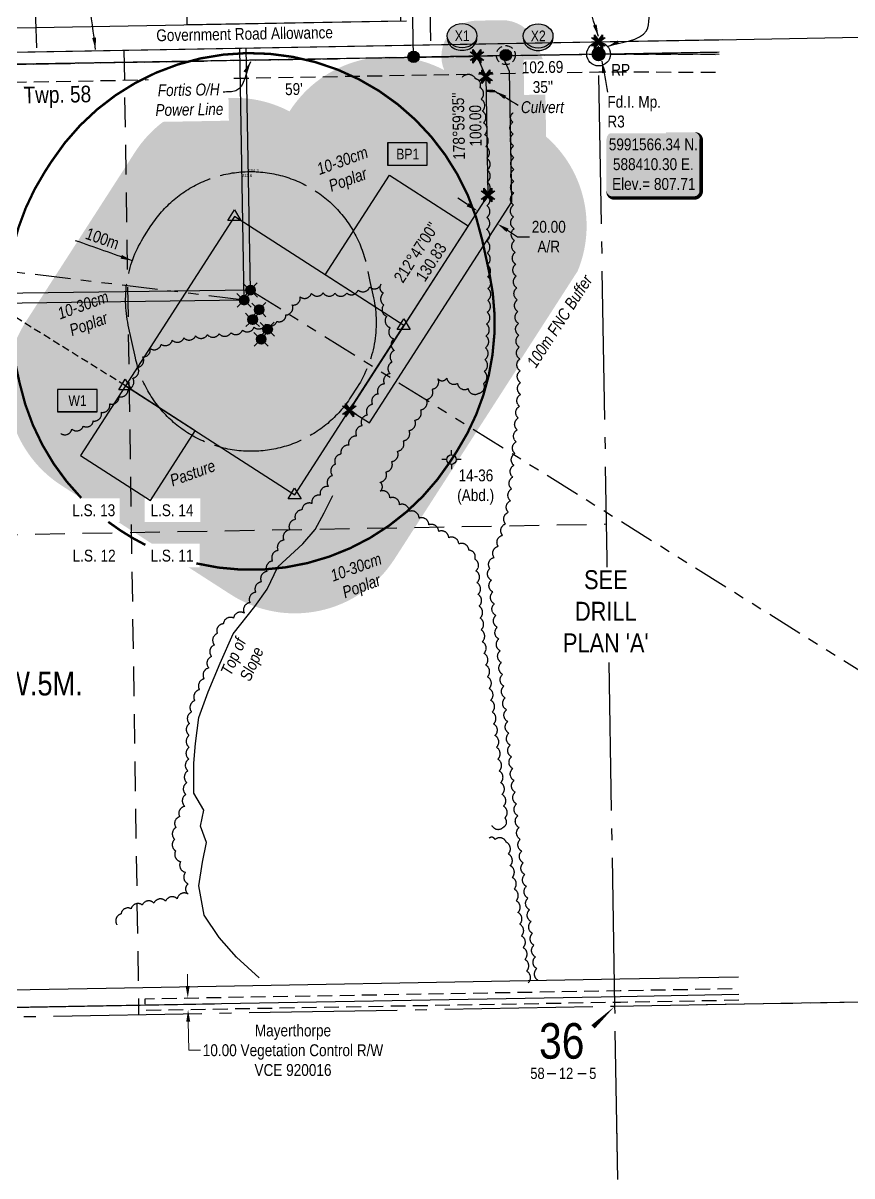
# Model space of a CAD drawing. Extents: x 583318 to 591532, y 5989316 to 5996345.
# Drawn here: x 587925 to 588624, y 5990620 to 5991592 of the extents above; entities that cross this region are included whole.
import ezdxf
from ezdxf.enums import TextEntityAlignment as Align

# ---------------------------------------------------------------- set-up
doc = ezdxf.new("R2010")
doc.units = 0
doc.header["$LTSCALE"] = 5
doc.header["$PDSIZE"] = 0.5
for name, pattern in [('0', [1, 1, 0]), ('DASHED4', [1.875, 1.25, -0.625]), ('foc-BUFFER', [16.75, 15, -1.75]), ('foc-DRILLPATH', [14.75, 6, -1.75, 1.75, -1.75, 1.75, -1.75]), ('foc-FLOWLINE', [3.75, 2.5, -1.25]), ('foc-LSD', [8, 5, -3]), ('foc-QUARTERLINE', [33, 25, -3, 2, -3]), ('foc-TIELINE', [1.875, 1.25, -0.625]), ('POWERLINE5', [7.8, 2.4, -0.6, 0.6, -0.6, 0.6, -0.6, 2.4])]:
    doc.linetypes.add(name, pattern=pattern)
doc.layers.get('Defpoints').update_dxf_attribs({"color": 9})
for name, color, linetype in [('10', 1, 'Continuous'), ('35', 37, 'Continuous'), ('9', 3, 'Continuous'), ('AS-DRILL-T', 8, 'Continuous'), ('AS-POWER', 104, 'foc-POWER'), ('AS-POWER-EXISTING', 72, 'POWERLINE5'), ('AS-TELUS', 224, 'foc-TEL'), ('AUX-BUFFER', 7, 'foc-BUFFER'), ('C-RW', 13, 'Continuous'), ('C-SYMBOL', 7, 'Continuous'), ('CG-NOTES', 7, 'Continuous'), ('D-TXT', 6, 'Continuous'), ('DETAIL-T', 7, 'Continuous'), ('F-EZE', 190, 'foc-FLOWLINE'), ('F-VCE', 190, 'foc-FLOWLINE'), ('F-WS-S', 8, 'Continuous'), ('L-BD', 7, 'Continuous'), ('L-DETAIL-T', 3, 'Continuous'), ('L-MON', 1, 'Continuous'), ('L-ROAD-T', 7, 'Continuous'), ('L-SEC', 7, 'Continuous'), ('L-SECLBL', 7, 'Continuous'), ('L-SECQ', 8, 'foc-QUARTERLINE'), ('L-SECTION-LSD', 7, 'foc-LSD'), ('L-TIE', 7, 'foc-TIELINE'), ('L-TITLEDB', 4, 'Continuous'), ('L-TITLEDB-T', 4, 'Continuous'), ('P-BUFFER-H 30m', 51, 'Continuous'), ('P-BUFFER-T', 40, 'Continuous'), ('P-CROSSINGS', 250, 'Continuous'), ('P-PDRILLPATH', 12, 'foc-DRILLPATH'), ('P-PROPOSED', 10, 'Continuous'), ('P-PROPOSED-H', 21, 'Continuous'), ('P-TEMP-BLOCKS', 250, 'Continuous'), ('P-TEMP-H', 41, 'Continuous'), ('P-TEMP_BORROW PIT', 46, 'Continuous'), ('P-TEMP_WORKSPACE', 46, 'Continuous'), ('P-TXT', 4, 'Continuous'), ('T-BUSH', 110, '0'), ('T-BUSH-T', 110, 'Continuous'), ('T-SLOPE', 48, 'Continuous')]:
    doc.layers.add(name, color=color, linetype=linetype)
for name, color, linetype, lineweight in [('AS-GENERAL', 48, 'Continuous', 18), ('F-RW-T', 190, 'Continuous', 9), ('F-VCE-T', 190, 'Continuous', 9), ('T-TEXT', 48, 'Continuous', 18)]:
    doc.layers.add(name, color=color, linetype=linetype, lineweight=lineweight)
doc.layers.add('P-DRILL-OFFSET', color=7, linetype='Continuous', true_color=0xcccccc, plot=False)
doc.layers.add('P-POWER BUFFER', color=7, linetype='DASHED4', true_color=0x007000)
doc.layers.add('P-POWER BUFFER-H', color=7, linetype='0', true_color=0x8aff8a, transparency=0.7)
doc.styles.add('100L', font='ARIALN.TTF', dxfattribs={"height": 11})
doc.styles.add('175L', font='ARIALN.TTF', dxfattribs={"height": 20})
doc.styles.add('80', font='ARIALN.TTF', dxfattribs={"height": 10})
doc.styles.add('80CG', font='ARIALN.TTF', dxfattribs={"height": 10})
doc.styles.add('80L', font='ARIALN.TTF', dxfattribs={"height": 10})
doc.styles.add('80LS', font='ARIALNI.TTF', dxfattribs={"height": 10})
doc.styles.add('Crossing', font='ARIALN.TTF', dxfattribs={"height": 10})
doc.styles.add('foc-LtypeFont', font='ARIALN.TTF', dxfattribs={"height": 7.35})
doc.styles.add('SIMPLEX', font='ARIALN.TTF')
doc.linetypes.add('foc-POWER', pattern='A,6,-1,["P",foc-LtypeFont,S=0.2,R=0,X=-0.625,Y=-0.75],-1.24,4', length=12.24)
doc.linetypes.add('foc-POWER-NOLINE', pattern='A,0,-4,["P",foc-LtypeFont,S=0.2,R=0,X=-0.625,Y=-0.75],-8.24', length=12.24)
doc.linetypes.add('foc-TEL', pattern='A,2,-1,["T",foc-LtypeFont,S=0.2,R=0,X=-0.425,Y=-0.75],-1.24,8', length=12.24)
doc.linetypes.add('foc-TEL-NOLINE', pattern='A,0,-2,["T",foc-LtypeFont,S=0.2,R=0,X=-0.425,Y=-0.75],-10.24', length=12.24)
doc.dimstyles.new('Compass 5 000', dxfattribs={"dimscale": 5, "dimtxt": 9, "dimasz": 2, "dimexe": 0.2, "dimexo": 0.0625, "dimgap": 0.5, "dimtad": 0, "dimtih": 1, "dimtoh": 1, "dimzin": 0, "dimdsep": 46, "dimtxsty": '80CG', "dimcen": 0.1, "dimse1": 1, "dimse2": 1, "dimclrd": 256, "dimclrt": 256, "dimaunit": 1, "dimadec": 4, "dimazin": 0, "dimtfac": 0.06, "dimtofl": 0, "dimtmove": 0, "dimatfit": 1, "dimfxl": 0.2, "dimtolj": 1, "dimtzin": 0, "dimlwd": -1, "dimarcsym": 0})

# ---------------------------------------------------------------- blocks, each defined once
blk = doc.blocks.new('L-SECLBL')
at = {"layer": '9', "color": 7}
for p, q in [((-5.08, -27.83), (-12.29, -27.83)), ((20.7, -27.83), (13.5, -27.83))]:
    blk.add_line(p, q, dxfattribs=at)
at = {"layer": '10', "color": 2, "style": 'SIMPLEX'}
blk.add_attdef('SEC', text='', height=30, dxfattribs=at).set_placement((0, 0), align=Align.MIDDLE)
at = {"layer": '10', "color": 5, "style": '80L'}
blk.add_attdef('TWP', text='', height=9.5, dxfattribs=at).set_placement((-14.43, -27.37), align=Align.MIDDLE_RIGHT)
blk.add_attdef('RGE', text='', height=9.5, dxfattribs=at).set_placement((3.62, -27.37), align=Align.MIDDLE_CENTER)
blk.add_attdef('MER', text='', height=9.5, dxfattribs=at).set_placement((23.17, -27.37), align=Align.MIDDLE_LEFT)
blk = doc.blocks.new('GABD')
for p, q in [((-0.81, 0), (-1.62, 0)), ((0, 0.81), (0, 1.62)), ((1.62, 0), (0.81, 0)), ((0, -0.81), (0, -1.62))]:
    blk.add_line(p, q)
blk.add_circle((0, 0), 0.8)
blk = doc.blocks.new('*D446')
at = {"layer": 'Defpoints', "color": 0, "transparency": 16777216}
for p in [(588196.05, 5991562.48), (588196.31, 5991547.49), (587772.01, 5991540.12)]:
    blk.add_point(p, dxfattribs=at)
at = {"layer": 'F-RW-T', "transparency": 16777216}
for p, q in [((587771.58, 5991565.11), (587771.4, 5991575.1)), ((587772.18, 5991530.12), (587772.51, 5991511.5)), ((587772.51, 5991511.5), (587782.51, 5991511.5))]:
    blk.add_line(p, q, dxfattribs=at)
for points in [[(587773.24, 5991565.14), (587769.91, 5991565.08), (587771.75, 5991555.11)], [(587773.85, 5991530.15), (587770.52, 5991530.09), (587772.01, 5991540.12)]]:
    blk.add_solid(points, dxfattribs=at)
at = {"layer": 'F-RW-T', "transparency": 16777216, "insert": (587841.65, 5991511.5), "char_height": 10, "attachment_point": 5, "style": '80CG'}
blk.add_mtext('\\A1;Fortis\\P15.00 Power Line R/W\\PEZE 240074', dxfattribs=at)
blk = doc.blocks.new('*D447')
at = {"layer": 'Defpoints', "color": 0, "transparency": 16777216}
for p in [(588063.79, 5990770.24), (588147.09, 5990771.68), (588147.27, 5990761.68)]:
    blk.add_point(p, dxfattribs=at)
at = {"layer": 'F-VCE-T', "transparency": 16777216}
for p, q in [((588063.62, 5990780.24), (588063.45, 5990790.24)), ((588064.14, 5990750.25), (588064.55, 5990726.08)), ((588064.55, 5990726.08), (588074.55, 5990726.08))]:
    blk.add_line(p, q, dxfattribs=at)
for points in [[(588065.29, 5990780.27), (588061.96, 5990780.21), (588063.79, 5990770.24)], [(588065.8, 5990750.28), (588062.47, 5990750.22), (588063.97, 5990760.25)]]:
    blk.add_solid(points, dxfattribs=at)
at = {"layer": 'F-VCE-T', "transparency": 16777216, "insert": (588152.49, 5990726.08), "char_height": 10, "attachment_point": 5, "style": '80CG'}
blk.add_mtext('\\A1;Mayerthorpe\\P10.00 Vegetation Control R/W\\PVCE 920016', dxfattribs=at)
blk = doc.blocks.new('*D451')
at = {"layer": 'Defpoints', "color": 0, "transparency": 16777216}
for p in [(588241.82, 5991666.32), (588246.82, 5991666.42), (588242.81, 5991615.24)]:
    blk.add_point(p, dxfattribs=at)
at = {"layer": 'L-TITLEDB-T', "transparency": 16777216}
for p, q in [((588232.81, 5991615.05), (588212.99, 5991614.66)), ((588257.8, 5991615.53), (588267.8, 5991615.72))]:
    blk.add_line(p, q, dxfattribs=at)
for points in [[(588232.78, 5991616.71), (588232.84, 5991613.38), (588242.81, 5991615.24)], [(588257.77, 5991617.19), (588257.84, 5991613.86), (588247.81, 5991615.34)]]:
    blk.add_solid(points, dxfattribs=at)
at = {"layer": 'L-TITLEDB-T', "transparency": 16777216, "insert": (588174.25, 5991614.66), "char_height": 10, "attachment_point": 5, "style": '80CG', "bg_fill": 3, "box_fill_scale": 1.1, "bg_fill_color": 256, "bg_fill_true_color": 13158600, "bg_fill_transparency": 0}
blk.add_mtext('\\A1;5.00 Road\\PPlan 832 2947', dxfattribs=at)
blk = doc.blocks.new('fdia')
at = {"color": 255, "const_width": 1}
blk.add_lwpolyline([(-0.5, 0, 1), (0.5, 0, 1)], format="xyb", close=True, dxfattribs=at)
blk = doc.blocks.new('Fdiaa')
blk.add_blockref('fdia', (0, 0))
blk = doc.blocks.new('fdib')
at = {"color": 1, "const_width": 1.6}
blk.add_lwpolyline([(-0.4, 0, 1), (0.4, 0, 1)], format="xyb", close=True, dxfattribs=at)
at = {"color": 1}
blk.add_circle((0, 0), 0.8, dxfattribs=at)
blk = doc.blocks.new('Fdibb')
blk.add_blockref('fdib', (0, 0))
blk = doc.blocks.new('fdicc')
for name in ['Fdibb', 'Fdiaa']:
    blk.add_blockref(name, (0, 0))
blk = doc.blocks.new('FDI')
blk.add_blockref('fdicc', (0, 0))
blk = doc.blocks.new('TRIA')
blk.add_hatch(color=255).paths.add_polyline_path([(-0.04, 1.52), (-1.47, -0.87), (1.39, -0.87)])
blk = doc.blocks.new('TRIAA')
blk.add_blockref('TRIA', (0, 0))
blk = doc.blocks.new('TRIB')
at = {"color": 1}
blk.add_lwpolyline([(-1.12, -0.67), (-0.04, 1.13), (1.04, -0.67)], close=True, dxfattribs=at)
blk = doc.blocks.new('TRIBB')
blk.add_blockref('TRIB', (0, 0))
blk = doc.blocks.new('TRICC')
for name in ['TRIAA', 'TRIBB']:
    blk.add_blockref(name, (0, 0))
blk = doc.blocks.new('plspike')
blk.add_blockref('TRICC', (0, 0))
blk = doc.blocks.new('POWERPOLE')
h = blk.add_hatch(color=255)
edge = h.paths.add_edge_path()
edge.add_arc((0, 0), 0.96, 0, 360)
at = {"linetype": 'Continuous'}
for p, q in [((0.68, -0.68), (-0.68, 0.68)), ((-0.68, -0.68), (0.68, 0.68))]:
    blk.add_line(p, q, dxfattribs=at)
blk.add_circle((0, 0), 0.96, dxfattribs=at)
blk = doc.blocks.new('*D452')
at = {"layer": 'Defpoints', "color": 0, "transparency": 16777216}
for p in [(588308.25, 5991433.92), (588276.1, 5991384.01), (588292.91, 5991373.18)]:
    blk.add_point(p, dxfattribs=at)
at = {"layer": 'P-TXT', "transparency": 16777216}
for p, q in [((588299.84, 5991439.34), (588291.44, 5991444.75)), ((588333.46, 5991417.68), (588341.87, 5991412.27)), ((588341.87, 5991412.27), (588351.87, 5991412.27))]:
    blk.add_line(p, q, dxfattribs=at)
for points in [[(588300.74, 5991440.74), (588298.94, 5991437.94), (588308.25, 5991433.92)], [(588334.37, 5991419.09), (588332.56, 5991416.28), (588325.06, 5991423.1)]]:
    blk.add_solid(points, dxfattribs=at)
at = {"layer": 'P-TXT', "transparency": 16777216, "insert": (588368.26, 5991412.27), "char_height": 10, "attachment_point": 5, "style": '80CG'}
blk.add_mtext('\\A1;20.00\\PA/R', dxfattribs=at)
blk = doc.blocks.new('*U454')
h = blk.add_hatch(color=254)
edge = h.paths.add_edge_path()
edge.add_line((-34, -28.5), (34, -28.5))
edge.add_arc((34, -22.5), 6, 270, 360)
edge.add_line((40, -22.5), (40, 21))
edge.add_arc((34, 21), 6, 0, 90)
edge.add_line((34, 27), (-34, 27))
edge.add_arc((-34, 21), 6, 90, 180)
edge.add_line((-40, 21), (-40, -22.5))
edge.add_arc((-34, -22.5), 6, 180, 270)
at = {"color": 1, "flags": 128}
blk.add_lwpolyline([(-34, -28.5, 3, 3, 0), (34, -28.5, 3, 3, 0.414214), (40, -22.5, 3, 3, 0), (40, 21, 3, 0, 0.414214), (34, 27, 0, 0, 0), (-34, 27, 0, 0, 0.414214), (-40, 21, 0, 0, 0), (-40, -22.5, 0, 3, 0.414214)], format="xyseb", close=True, dxfattribs=at)
blk.add_lwpolyline([(-34.41, -21.21, 0, 10, 0), (0, 0, 5, 5, 0)], format="xyseb", dxfattribs=at)
at = {"color": 1, "style": '80'}
blk.add_attdef('ENTER_TEXT_001', (-36.68, -4.99), '', height=10, dxfattribs=at)
blk = doc.blocks.new('Temp_Area_Small_Pink')
at = {"true_color": 0xff8aff}
h = blk.add_hatch(color=211, dxfattribs=at)
h.dxf.hatch_style = 1
h.paths.add_polyline_path([(-16.83, -9.44), (16.33, -9.44), (16.33, 9.05), (-16.83, 9.05)])
at = {"color": 250}
for points in [[(-17.03, -9.64), (16.53, -9.64), (16.53, 9.25), (-17.03, 9.25)], [(-16.93, -9.54), (16.43, -9.54), (16.43, 9.15), (-16.93, 9.15)]]:
    blk.add_lwpolyline(points, close=True, dxfattribs=at)
at = {"color": 250, "style": '80L'}
blk.add_attdef('TEMPORARY', text='', height=9, dxfattribs=at).set_placement((0, -0.15), align=Align.MIDDLE_CENTER)
blk = doc.blocks.new('*U524')
at = {"layer": '35', "color": 3}
blk.add_circle((0, 0), 10, dxfattribs=at)
at = {"layer": '35', "color": 3, "style": '80'}
blk.add_attdef('RP_001', (10.63, -18.33), '', height=10, dxfattribs=at)
blk = doc.blocks.new('xing2')
h = blk.add_hatch(color=50)
h.dxf.hatch_style = 1
edge = h.paths.add_edge_path()
edge.add_ellipse((0, 0), major_axis=(-12.5, 0), ratio=0.816297, start_angle=0, end_angle=360)
h = blk.add_hatch(color=250)
h.dxf.hatch_style = 1
edge = h.paths.add_edge_path()
edge.add_ellipse((0, -2.05), major_axis=(-12.5, 0), ratio=0.816297, start_angle=0, end_angle=180)
edge.add_line((12.5, -2.05), (12.5, 0))
edge.add_ellipse((0, 0), major_axis=(-12.5, 0), ratio=0.816297, start_angle=0, end_angle=180, ccw=False)
edge.add_line((-12.5, 0), (-12.5, -2.05))
at = {"color": 250}
blk.add_ellipse((0, 0), major_axis=(-12.5, 0), ratio=0.816297, dxfattribs=at)
blk.add_ellipse((0, -2.05), major_axis=(-12.5, 0), ratio=0.816297, start_param=0, end_param=3.141593, dxfattribs=at)
at = {"color": 250, "style": 'Crossing'}
blk.add_attdef('CROSSING', text='', height=9, dxfattribs=at).set_placement((0.09, 0.02), align=Align.MIDDLE_CENTER)
at = {"color": 250, "style": 'Crossing', "flags": 1}
for tag, p in [('OWNER', (0.09, -12.49)), ('DESCRIPTION', (0.09, -25.77)), ('LOCATION', (0.09, -39.3)), ('DWG_REF', (0.09, -52.84))]:
    blk.add_attdef(tag, text='', height=9, dxfattribs=at).set_placement(p, align=Align.MIDDLE_CENTER)
blk = doc.blocks.new('TEMP')
h = blk.add_hatch(color=255)
h.dxf.hatch_style = 1
h.paths.add_polyline_path([(0, 0.25), (-0.67, 1.15), (-0.67, 0.67), (-1.15, 0.67), (-0.25, 0), (-1.15, -0.67), (-0.67, -0.67), (-0.67, -1.15), (0, -0.25), (0.67, -1.15), (0.67, -0.67), (1.15, -0.67), (0.25, 0), (1.15, 0.67), (0.67, 0.67), (0.67, 1.15)])
h.paths.add_polyline_path([(0.57, 0.85), (0.57, 0.57), (0.85, 0.57), (0.08, 0), (0.85, -0.57), (0.57, -0.57), (0.57, -0.85), (0, -0.08), (-0.57, -0.85), (-0.57, -0.57), (-0.85, -0.57), (-0.08, 0), (-0.85, 0.57), (-0.57, 0.57), (-0.57, 0.85), (0, 0.08)], flags=16)
h = blk.add_hatch(color=1)
h.dxf.hatch_style = 1
h.paths.add_polyline_path([(0, 0.08), (-0.57, 0.85), (-0.57, 0.57), (-0.85, 0.57), (-0.08, 0), (-0.85, -0.57), (-0.57, -0.57), (-0.57, -0.85), (0, -0.08), (0.57, -0.85), (0.57, -0.57), (0.85, -0.57), (0.08, 0), (0.85, 0.57), (0.57, 0.57), (0.57, 0.85)])
at = {"color": 1}
for p, q in [((-0.08, 0), (0.08, 0)), ((0, 0.08), (0, -0.08))]:
    blk.add_line(p, q, dxfattribs=at)
at = {"color": 255, "flags": 128}
blk.add_lwpolyline([(-0.25, 0), (-1.15, 0.67), (-0.67, 0.67), (-0.67, 1.15), (0, 0.25), (0.67, 1.15), (0.67, 0.67), (1.15, 0.67), (0.25, 0), (1.15, -0.67), (0.67, -0.67), (0.67, -1.15), (0, -0.25), (-0.67, -1.15), (-0.67, -0.67), (-1.15, -0.67)], close=True, dxfattribs=at)
at = {"color": 1, "flags": 128}
blk.add_lwpolyline([(-0.08, 0), (-0.85, 0.57), (-0.57, 0.57), (-0.57, 0.85), (0, 0.08), (0.57, 0.85), (0.57, 0.57), (0.85, 0.57), (0.08, 0), (0.85, -0.57), (0.57, -0.57), (0.57, -0.85), (0, -0.08), (-0.57, -0.85), (-0.57, -0.57), (-0.85, -0.57)], close=True, dxfattribs=at)
blk = doc.blocks.new('WC')
at = {"layer": 'L-MON'}
h = blk.add_hatch(color=255, dxfattribs=at)
h.dxf.hatch_style = 1
edge = h.paths.add_edge_path()
edge.add_arc((0, 0), 0.9, 0, 360)
at = {"layer": 'L-MON', "color": 240, "flags": 128}
for points in [[(-0.62, 0.5), (-1.23, 1.12)], [(0.52, 0.61), (1.13, 1.21)], [(-1.18, -1.18), (-0.56, -0.57)], [(1.16, -1.18), (0.56, -0.57)]]:
    blk.add_lwpolyline(points, dxfattribs=at)
at = {"layer": 'L-MON', "color": 240}
for radius in [0.8, 0.373]:
    blk.add_circle((0, 0), radius, dxfattribs=at)

msp = doc.modelspace()

# ---------------------------------------------------------------- hatches: boundary and pattern name
at = {"layer": 'P-BUFFER-H 30m'}
h = msp.add_hatch(color=256, dxfattribs=at)
h.dxf.hatch_style = 1
edge = h.paths.add_edge_path()
edge.add_arc((588233.84, 5991464.227), 99.957, 62.46867, 147.216968)
edge.add_line((588149.803, 5991518.35), (588149.584, 5991518.009))
edge.add_arc((588103.244, 5991429.442), 99.957, 62.380575, 147.216968)
edge.add_line((588019.207, 5991483.565), (587927.198, 5991340.703))
edge.add_arc((588011.235, 5991286.58), 99.957, 147.216968, 237.216968)
edge.add_line((587957.112, 5991202.543), (588099.975, 5991110.534))
edge.add_arc((588154.098, 5991194.571), 99.957, 237.216968, 327.216968)
edge.add_line((588238.134, 5991140.448), (588328.59, 5991280.899))
edge.add_line((588328.59, 5991280.899), (588332.851, 5991287.515))
edge.add_line((588332.851, 5991287.515), (588384.266, 5991367.348))
edge.add_arc((588300.229, 5991421.47), 99.957, 327.216968, 408.829608)
edge.add_line((588366.031, 5991496.714), (588365.055, 5991552.176))
edge.add_arc((588335.073, 5991551.648), 29.987, 1.007875, 23.5069)
edge.add_line((588362.571, 5991563.609), (588356.801, 5991576.876))
edge.add_arc((588329.302, 5991564.915), 29.987, 23.5069, 91.007875)
edge.add_line((588328.775, 5991594.898), (588307.14, 5991594.517))
edge.add_arc((588307.667, 5991564.534), 29.987, 91.007875, 202.900832)
at = {"layer": 'P-POWER BUFFER-H'}
h = msp.add_hatch(color=256, dxfattribs=at)
h.dxf.hatch_style = 1
edge = h.paths.add_edge_path()
edge.add_arc((588332.055, 5991565.487), 7.997, 0, 360)
at = {"layer": 'P-PROPOSED-H'}
h = msp.add_hatch(color=256, dxfattribs=at)
h.dxf.hatch_style = 1
h.paths.add_polyline_path([(588315.154, 5991547.317), (588316.913, 5991447.375), (588200.102, 5991266.002), (588216.909, 5991255.178), (588337.008, 5991441.655), (588335.073, 5991551.648), (588329.302, 5991564.915), (588307.667, 5991564.534), (588315.156, 5991547.317)])
h = msp.add_hatch(color=256, dxfattribs=at)
h.dxf.hatch_style = 1
h.paths.add_polyline_path([(588154.098, 5991194.571), (588246.106, 5991337.434), (588103.244, 5991429.442), (588011.235, 5991286.58)])
at = {"layer": 'P-TEMP-H'}
h = msp.add_hatch(color=256, dxfattribs=at)
h.dxf.hatch_style = 1
h.paths.add_polyline_path([(588179.717, 5991380.191), (588233.84, 5991464.227), (588300.229, 5991421.47), (588246.106, 5991337.434)])
h = msp.add_hatch(color=256, dxfattribs=at)
h.dxf.hatch_style = 1
h.paths.add_polyline_path([(588011.235, 5991286.58), (587973.349, 5991227.754), (588032.175, 5991189.868), (588070.061, 5991248.694)])

# ---------------------------------------------------------------- linework, layer by layer
at = {"flags": 128}
msp.add_lwpolyline([(588254.265, 5991564.033), (588332.055, 5991565.487)], dxfattribs=at)
at = {"layer": 'AS-GENERAL', "const_width": 1.999, "flags": 128}
msp.add_lwpolyline([(588322.945, 5991535.156), (588316.056, 5991535.23)], dxfattribs=at)
at = {"layer": 'AS-POWER', "flags": 128}
msp.add_lwpolyline([(588254.265, 5991564.033), (588252.137, 5991674.124)], dxfattribs=at)
at = {"layer": 'AS-POWER', "linetype": 'foc-POWER-NOLINE', "flags": 128}
msp.add_lwpolyline([(587461.724, 5991549.57), (587616.812, 5991552.381), (588512.051, 5991568.094)], dxfattribs=at)
at = {"layer": 'AS-TELUS', "linetype": 'foc-TEL-NOLINE', "flags": 128}
for points in [[(588268.653, 5991577.392), (588265.964, 5991716.49)], [(587455.485, 5991559.82), (587589.582, 5991562.262), (587609.688, 5991562.616), (588008.634, 5991569.634), (588515.19, 5991578.546)], [(587600.368, 5990756.498), (588086.292, 5990765.209)]]:
    msp.add_lwpolyline(points, dxfattribs=at)
at = {"layer": 'AS-TELUS', "flags": 128}
msp.add_lwpolyline([(587936.344, 5991571.613), (587933.167, 5991668.59)], dxfattribs=at)
at = {"layer": 'AUX-BUFFER', "color": 251, "linetype": 'foc-BUFFER', "flags": 128}
msp.add_lwpolyline([(588027.256, 5991412.99), (588032.668, 5991421.393, -0.6681786), (588214.399, 5991388.423), (588217.39, 5991374.607), (588220.381, 5991360.791, -0.1989124), (588206.725, 5991285.516), (588201.312, 5991277.112, -0.6681786), (588019.582, 5991310.083), (588016.591, 5991323.899), (588013.599, 5991337.715, -0.1989124)], format="xyb", close=True, dxfattribs=at)
at = {"layer": 'C-RW'}
msp.add_lwpolyline([(588528.519, 5990773.053), (588428.578, 5990771.281), (588027.976, 5990764.174), (587995.139, 5990763.594), (587625.65, 5990757.032), (587625.449, 5990772.038), (587994.873, 5990778.599), (588428.267, 5990786.285), (588528.208, 5990788.058)], dxfattribs=at)
at = {"layer": 'F-EZE', "flags": 128}
for points in [[(587615.003, 5991552.349), (588410.301, 5991566.326), (588512.092, 5991566.095)], [(587615.267, 5991537.357), (588410.416, 5991551.332), (588512.403, 5991551.101)]]:
    msp.add_lwpolyline(points, dxfattribs=at)
at = {"layer": 'F-VCE', "flags": 128}
msp.add_lwpolyline([(588528.619, 5990768.239), (588528.619, 5990768.239), (588428.677, 5990766.53), (588027.9, 5990759.629), (588027.7, 5990769.623), (588428.469, 5990776.523), (588528.412, 5990778.233)], dxfattribs=at)
at = {"layer": 'L-SEC'}
for p, q in [((587609.688, 5991562.616), (588410.108, 5991576.697)), ((588410.108, 5991576.697), (588511.835, 5991578.487))]:
    msp.add_line(p, q, dxfattribs=at)
at = {"layer": 'L-SEC', "flags": 128}
msp.add_lwpolyline([(587590.927, 5991582.437), (588248.214, 5991594.277)], dxfattribs=at)
at = {"layer": 'L-SECLBL'}
msp.add_line((588511.835, 5991578.487), (589213.94, 5991590.838), dxfattribs=at)
at = {"layer": 'L-SECLBL', "flags": 128}
msp.add_lwpolyline([(588424.034, 5990763.32, 0, 3.998, 0), (588405.626, 5990745.876, 0, 0, 0)], format="xyseb", dxfattribs=at)
at = {"layer": 'L-SECQ'}
for p, q in [((588424.034, 5990763.32), (588410.108, 5991576.697)), ((588424.034, 5990763.32), (589249.298, 5990777.982)), ((587620.578, 5990749.045), (588424.034, 5990763.32)), ((588437.835, 5989957.288), (588424.034, 5990763.32))]:
    msp.add_line(p, q, dxfattribs=at)
at = {"layer": 'L-SECQ', "ltscale": 2}
for p, q in [((588501.094, 5990764.689), (589249.298, 5990777.982)), ((588437.835, 5989957.288), (588425.746, 5990663.381))]:
    msp.add_line(p, q, dxfattribs=at)
at = {"layer": 'L-SECTION-LSD', "flags": 128}
for points in [[(588009.898, 5991569.656), (588022.306, 5990756.182)], [(587615.134, 5991155.786), (588417.071, 5991170.008)]]:
    msp.add_lwpolyline(points, dxfattribs=at)
at = {"layer": 'L-TIE', "flags": 128}
msp.add_lwpolyline([(588011.235, 5991286.58), (587584.609, 5991551.814)], dxfattribs=at)
at = {"layer": 'L-TITLEDB'}
msp.add_line((588410.299, 5991566.34), (587609.826, 5991552.258), dxfattribs=at)
for points in [[(588241.674, 5991673.942), (588243.217, 5991594.187), (588063.351, 5991590.948), (588062.081, 5991660.903), (588081.917, 5991671.171)], [(588512.092, 5991566.095), (588410.301, 5991566.326), (588510.243, 5991568.062), (588512.051, 5991568.094)]]:
    msp.add_lwpolyline(points, dxfattribs=at)
at = {"layer": 'P-DRILL-OFFSET'}
for p, q in [((588111.293, 5991358.867), (588107.554, 5991571.374)), ((588116.705, 5991367.271), (588113.113, 5991571.472)), ((588116.705, 5991367.271), (587612.393, 5991360.52)), ((588111.293, 5991358.867), (587612.505, 5991352.19))]:
    msp.add_line(p, q, dxfattribs=at)
at = {"layer": 'P-PDRILLPATH', "flags": 128}
for points in [[(588111.293, 5991358.867), (586940.617, 5991501.337)], [(588116.705, 5991367.271), (590010.231, 5990185.047)]]:
    msp.add_lwpolyline(points, dxfattribs=at)
at = {"layer": 'P-POWER BUFFER', "linetype": 'DASHED4', "lineweight": 30}
msp.add_circle((588332.055, 5991565.487), 7.997, dxfattribs=at)
at = {"layer": 'P-TEMP_BORROW PIT', "flags": 128}
msp.add_lwpolyline([(588179.717, 5991380.191), (588233.84, 5991464.227), (588300.229, 5991421.47), (588246.106, 5991337.434)], close=True, dxfattribs=at)
at = {"layer": 'T-BUSH', "flags": 128}
for points in [[(588320.184, 5990915.724, 0.5205671), (588330.093, 5990914.407, 0.5205671), (588331.165, 5990922.055, 0.5205671), (588329.991, 5990931.981, 0.5205671), (588328.808, 5990941.907, 0.5205671), (588327.623, 5990951.832, 0.5205671), (588326.437, 5990961.757, 0.5205671), (588325.251, 5990971.682, 0.5205671), (588324.065, 5990981.608, 0.5205671), (588322.88, 5990991.533, 0.5205671), (588321.694, 5991001.458, 0.5205671), (588320.508, 5991011.383, 0.5205671), (588319.322, 5991021.308, 0.5205671), (588317.938, 5991031.207, 0.5205671), (588316.474, 5991041.095, 0.5205671), (588315.011, 5991050.983, 0.5205671), (588313.547, 5991060.871, 0.5205671), (588312.084, 5991070.759, 0.5205671), (588311.153, 5991080.709, 0.5205671), (588310.283, 5991090.667, 0.5205671), (588309.412, 5991100.625, 0.5205671), (588308.542, 5991110.583, 0.5205671), (588307.671, 5991120.54, 0.5205671), (588306.801, 5991130.498, 0.5205671), (588305.931, 5991140.456, 0.5205671), (588300.865, 5991147.841, 0.5205671), (588292.383, 5991153.129, 0.5205671), (588283.902, 5991158.418, 0.5205671), (588275.42, 5991163.707, 0.5205671), (588267.069, 5991169.196, 0.5205671), (588258.855, 5991174.892, 0.5205671), (588250.642, 5991180.588, 0.5205671), (588242.428, 5991186.285, 0.5205671), (588234.214, 5991191.981, 0.5205671), (588226, 5991197.677, 0.5205671), (588225.937, 5991205.255, 0.5205671), (588230.824, 5991213.975, 0.5205671), (588235.71, 5991222.694, 0.5205671), (588240.597, 5991231.414, 0.5205671), (588245.483, 5991240.134, 0.5205671), (588250.369, 5991248.854, 0.5205671), (588255.256, 5991257.574, 0.5205671), (588260.142, 5991266.294, 0.5205671), (588265.029, 5991275.014, 0.5205671), (588269.915, 5991283.734, 0.5205671), (588274.801, 5991292.454, 0.5205671), (588282.219, 5991293.011, 0.5205671), (588291.181, 5991288.584, 0.5205671), (588300.143, 5991284.158, 0.5205671), (588309.015, 5991280.136, 0.5205671), (588313.305, 5991288.688, 0.5205671), (588313.794, 5991298.672, 0.5205671), (588314.283, 5991308.656, 0.5205671), (588314.771, 5991318.639, 0.5205671), (588315.26, 5991328.623, 0.5205671), (588315.749, 5991338.607, 0.5205671), (588316.237, 5991348.591, 0.5205671), (588316.726, 5991358.574, 0.5205671), (588316.895, 5991368.562, 0.5205671), (588316.66, 5991378.555, 0.5205671), (588316.426, 5991388.548, 0.5205671), (588316.191, 5991398.541, 0.5205671), (588315.957, 5991408.534, 0.5205671), (588315.867, 5991418.528, 0.5205671), (588315.968, 5991428.523, 0.5205671), (588316.07, 5991438.519, 0.5205671), (588316.172, 5991448.514, 0.5205671), (588316.274, 5991458.509, 0.5205671), (588316.376, 5991468.504, 0.5205671), (588316.117, 5991478.483, 0.5205671), (588315.13, 5991488.43, 0.5205671), (588314.143, 5991498.377, 0.5205671), (588313.156, 5991508.324, 0.5205671), (588312.169, 5991518.271, 0.5205671), (588311.181, 5991528.218, 0.5205671), (588310.194, 5991538.165, 0.5205671), (588306.522, 5991545.451, 0.5205671), (588295.087, 5991546.691, 0.5205671)], [(588359.433, 5990785.037, -0.5205671), (588358.213, 5990794.958, -0.5205671), (588356.994, 5990804.879, -0.5205671), (588355.774, 5990814.8, -0.5205671), (588354.554, 5990824.721, -0.5205671), (588353.334, 5990834.642, -0.5205671), (588352.023, 5990844.551, -0.5205671), (588350.702, 5990854.459, -0.5205671), (588349.381, 5990864.367, -0.5205671), (588348.059, 5990874.275, -0.5205671), (588346.738, 5990884.183, -0.5205671), (588345.417, 5990894.091, -0.5205671), (588344.254, 5990904.019, -0.5205671), (588343.189, 5990913.957, -0.5205671), (588342.123, 5990923.896, -0.5205671), (588341.058, 5990933.835, -0.5205671), (588339.992, 5990943.774, -0.5205671), (588338.927, 5990953.712, -0.5205671), (588337.861, 5990963.651, -0.5205671), (588336.796, 5990973.59, -0.5205671), (588335.73, 5990983.529, -0.5205671), (588334.665, 5990993.468, -0.5205671), (588333.599, 5991003.406, -0.5205671), (588332.534, 5991013.345, -0.5205671), (588331.468, 5991023.284, -0.5205671), (588330.403, 5991033.223, -0.5205671), (588329.337, 5991043.161, -0.5205671), (588328.272, 5991053.1, -0.5205671), (588327.206, 5991063.039, -0.5205671), (588326.1, 5991072.973, -0.5205671), (588324.842, 5991082.889, -0.5205671), (588323.583, 5991092.805, -0.5205671), (588322.325, 5991102.722, -0.5205671), (588321.067, 5991112.638, -0.5205671), (588319.808, 5991122.554, -0.5205671), (588318.55, 5991132.47, -0.5205671), (588322.057, 5991141.814, -0.5205671), (588325.626, 5991151.151, -0.5205671), (588329.196, 5991160.488, -0.5205671), (588331.78, 5991170.129, -0.5205671), (588334.105, 5991179.851, -0.5205671), (588335.966, 5991189.649, -0.5205671), (588336.909, 5991199.6, -0.5205671), (588337.852, 5991209.552, -0.5205671), (588338.795, 5991219.503, -0.5205671), (588339.737, 5991229.454, -0.5205671), (588340.68, 5991239.405, -0.5205671), (588341.623, 5991249.356, -0.5205671), (588342.566, 5991259.307, -0.5205671), (588343.509, 5991269.258, -0.5205671), (588344.452, 5991279.21, -0.5205671), (588344.475, 5991289.188, -0.5205671), (588344.125, 5991299.178, -0.5205671), (588343.775, 5991309.167, -0.5205671), (588343.425, 5991319.157, -0.5205671), (588343.075, 5991329.147, -0.5205671), (588342.658, 5991339.133, -0.5205671), (588342.197, 5991349.118, -0.5205671), (588341.737, 5991359.104, -0.5205671), (588341.276, 5991369.089, -0.5205671), (588340.815, 5991379.074, -0.5205671), (588340.354, 5991389.059, -0.5205671), (588339.893, 5991399.044, -0.5205671), (588339.433, 5991409.029, -0.5205671), (588338.972, 5991419.014, -0.5205671), (588338.511, 5991428.999, -0.5205671), (588338.579, 5991438.994, -0.5205671), (588338.663, 5991448.99, -0.5205671), (588338.747, 5991458.985, -0.5205671), (588338.831, 5991468.98, -0.5205671), (588338.915, 5991478.976, -0.5205671), (588338.64, 5991488.966, -0.5205671), (588338.29, 5991498.956, -0.5205671), (588337.94, 5991508.946, -0.5205671), (588338.295, 5991516.865, -0.5205671)], [(587956.766, 5991246.177, 0.5205671), (587965.999, 5991250.007, 0.5205671), (587975.639, 5991252.483, 0.5205671), (587984.071, 5991256.877, 0.5205671), (587990.884, 5991264.192, 0.5205671), (587997.867, 5991271.32, 0.5205671), (588005.763, 5991277.448, 0.5205671), (588013.423, 5991283.76, 0.5205671), (588017.347, 5991292.953, 0.5205671), (588021.516, 5991302.037, 0.5205671), (588025.763, 5991311.085, 0.5205671), (588031.973, 5991318.003, 0.5205671), (588041.34, 5991321.494, 0.5205671), (588050.706, 5991324.984, 0.5205671), (588060.506, 5991326.887, 0.5205671), (588070.348, 5991328.633, 0.5205671), (588080.278, 5991329.693, 0.5205671), (588090.241, 5991330.498, 0.5205671), (588100.205, 5991331.303, 0.5205671), (588109.935, 5991333.535, 0.5205671), (588119.638, 5991335.937, 0.5205671), (588129.324, 5991338.407, 0.5205671), (588139.005, 5991340.892, 0.5205671), (588146.566, 5991346.299, 0.5205671), (588151.925, 5991354.736, 0.5205671), (588158.514, 5991361.56, 0.5205671), (588168.072, 5991364.483, 0.5205671), (588177.935, 5991365.003, 0.5205671), (588187.92, 5991364.548, 0.5205671), (588197.836, 5991364.752, 0.5205671), (588207.512, 5991367.264, 0.5205671), (588217.187, 5991369.775, 0.5205671), (588226.862, 5991372.286, 0.5205671), (588228.914, 5991364.768, 0.5205671), (588229.085, 5991354.773, 0.5205671), (588231.455, 5991345.142, 0.5205671), (588234.507, 5991335.624, 0.5205671), (588237.559, 5991326.106, 0.5205671), (588237.97, 5991316.421, 0.5205671), (588236.138, 5991306.594, 0.5205671), (588234.306, 5991296.768, 0.5205671), (588229.536, 5991288.087, 0.5205671), (588224.232, 5991279.614, 0.5205671), (588219.515, 5991270.816, 0.5205671), (588215.134, 5991261.832, 0.5205671), (588210.754, 5991252.847, 0.5205671), (588206.065, 5991244.064, 0.5205671), (588199.567, 5991236.469, 0.5205671), (588193.068, 5991228.874, 0.5205671), (588188.227, 5991220.429, 0.5205671), (588185.851, 5991210.72, 0.5205671), (588182.274, 5991201.658, 0.5205671), (588175.468, 5991194.338, 0.5205671), (588168.452, 5991187.268, 0.5205671), (588160.045, 5991181.861, 0.5205671), (588154.558, 5991173.776, 0.5205671), (588149.738, 5991165.021, 0.5205671), (588144.787, 5991156.337, 0.5205671), (588139.879, 5991147.63, 0.5205671), (588135.225, 5991138.784, 0.5205671), (588130.572, 5991129.937, 0.5205671), (588125.858, 5991121.124, 0.5205671), (588121.023, 5991112.375, 0.5205671), (588116.189, 5991103.626, 0.5205671), (588111.354, 5991094.877, 0.5205671), (588102.322, 5991090.668, 0.5205671), (588093.729, 5991085.742, 0.5205671), (588088.637, 5991077.686, 0.5205671), (588086.222, 5991067.986, 0.5205671), (588083.807, 5991058.286, 0.5205671), (588081.393, 5991048.587, 0.5205671), (588077.616, 5991039.349, 0.5205671), (588073.631, 5991030.182, 0.5205671), (588069.724, 5991020.987, 0.5205671), (588066.907, 5991011.396, 0.5205671), (588065.077, 5991001.661, 0.5205671), (588065.029, 5990991.666, 0.5205671), (588064.982, 5990981.67, 0.5205671), (588064.69, 5990971.685, 0.5205671), (588063.844, 5990961.726, 0.5205671), (588062.997, 5990951.766, 0.5205671), (588062.151, 5990941.806, 0.5205671), (588061.305, 5990931.846, 0.5205671), (588056.878, 5990923.143, 0.5205671), (588053.808, 5990913.939, 0.5205671), (588052.787, 5990903.996, 0.5205671), (588053.508, 5990894.346, 0.5205671), (588057.733, 5990885.287, 0.5205671), (588061.907, 5990876.211, 0.5205671), (588064.138, 5990866.467, 0.5205671), (588064.008, 5990857.913, 0.5205671), (588054.851, 5990853.906, 0.5205671), (588045.078, 5990851.964, 0.5205671), (588035.22, 5990850.308, 0.5205671), (588025.363, 5990848.652, 0.5205671), (588015.895, 5990845.532, 0.5205671), (588007.459, 5990841.124, 0.5205671), (588003.999, 5990831.978, 0.5205671)], [(588350.942, 5990783.003, 0.5205671), (588349.501, 5990792.894, 0.5205671), (588348.061, 5990802.786, 0.5205671), (588346.621, 5990812.677, 0.5205671), (588345.18, 5990822.569, 0.5205671), (588343.74, 5990832.46, 0.5205671), (588342.3, 5990842.351, 0.5205671), (588340.731, 5990852.223, 0.5205671), (588339.064, 5990862.078, 0.5205671), (588337.397, 5990871.934, 0.5205671), (588335.731, 5990881.79, 0.5205671), (588334.072, 5990891.647, 0.5205671), (588332.414, 5990901.504, 0.5205671), (588322.93, 5990903.875, 0.5205671), (588317.919, 5990904.948, 0.5205671)]]:
    msp.add_lwpolyline(points, format="xyb", dxfattribs=at)
at = {"layer": 'T-SLOPE', "flags": 128}
msp.add_lwpolyline([(588123.95, 5990787.27), (588104.887, 5990804.622), (588090.281, 5990821.262), (588077.652, 5990840.204), (588073.01, 5990864.694), (588076.161, 5990884.902), (588079.424, 5990901.251), (588074.592, 5990915.146), (588077.36, 5990928.63), (588068.908, 5990943.098), (588068.926, 5990968.357), (588070.226, 5990984.85), (588073.074, 5991006.764), (588080.919, 5991028.555), (588091.027, 5991052.594), (588101.996, 5991077.446), (588120.279, 5991100.408), (588130.584, 5991114.907), (588139.6, 5991133.75), (588160.798, 5991153.374), (588171.312, 5991165.323), (588178.777, 5991179.494), (588186.173, 5991194.067)], dxfattribs=at)

# ---------------------------------------------------------------- block references
at = {"layer": 'AS-DRILL-T', "xscale": 4.997844999999941, "yscale": 4.997844999999941, "zscale": 4.997844999999941}
msp.add_blockref('GABD', (588286.204, 5991224.293), dxfattribs=at)
at = {"layer": 'AS-POWER-EXISTING', "xscale": 4.999999999999968, "yscale": 4.999999999999968, "zscale": 4.999999999999968}
for p in [(588254.265, 5991564.033), (588332.055, 5991565.487)]:
    msp.add_blockref('POWERPOLE', p, dxfattribs=at)
at = {"layer": 'CG-NOTES'}
msp.add_blockref('*U524', (588410.299, 5991566.34), dxfattribs=at).add_auto_attribs({'RP_001': 'RP'})
at = {"layer": 'DETAIL-T'}
ref = msp.add_blockref('*U454', (588456.908, 5991473.412), dxfattribs=dict(at, xscale=0.99957256, yscale=0.99957256, zscale=0.99957256))
ref.add_attrib('ENTER_TEXT_001', '5991566.34 N.', (588418.909, 5991485.183), dxfattribs={"layer": '0', "color": 1, "height": 9.99573, "style": '80'})
ref.add_attrib('ENTER_TEXT_002', '588410.30 E.', (588422.407, 5991468.483), dxfattribs={"layer": '0', "color": 1, "height": 9.99573, "style": '80'})
ref.add_attrib('ENTER_TEXT_003', 'Elev.= 807.71', (588421.64, 5991451.782), dxfattribs={"layer": '0', "color": 1, "height": 9.99573, "style": '80'})
at = {"layer": 'L-MON'}
for name, p, xscale, yscale, zscale in [('TEMP', (588410.108, 5991576.68), 4.997862799999979, 4.997862799999979, 4.997862799999979), ('FDI', (588410.299, 5991566.34), 4.999999999999968, 4.999999999999968, 4.999999999999968), ('TEMP', (588307.667, 5991564.534), 4.999999999999977, 4.999999999999977, 4.999999999999977), ('TEMP', (588315.156, 5991547.317), 4.999999999999977, 4.999999999999977, 4.999999999999977), ('TEMP', (588316.913, 5991447.375), 4.999999999999977, 4.999999999999977, 4.999999999999977), ('plspike', (588103.235, 5991429.448), 4.999999999999968, 4.999999999999968, 4.999999999999968), ('WC', (588116.705, 5991367.271), 4.997862799999981, 4.997862799999981, 4.997862799999981), ('WC', (588111.293, 5991358.867), 4.997862799999981, 4.997862799999981, 4.997862799999981), ('WC', (588123.898, 5991350.748), 4.997862799999981, 4.997862799999981, 4.997862799999981), ('WC', (588118.486, 5991342.345), 4.997862799999981, 4.997862799999981, 4.997862799999981), ('WC', (588131.092, 5991334.226), 4.997862799999981, 4.997862799999981, 4.997862799999981), ('plspike', (588246.115, 5991337.428), 4.999999999999968, 4.999999999999968, 4.999999999999968), ('WC', (588125.679, 5991325.823), 4.997862799999981, 4.997862799999981, 4.997862799999981), ('plspike', (588011.215, 5991286.622), 4.999999999999968, 4.999999999999968, 4.999999999999968), ('TEMP', (588200.102, 5991266.002), 4.999999999999977, 4.999999999999977, 4.999999999999977), ('plspike', (588154.078, 5991194.578), 4.999999999999968, 4.999999999999968, 4.999999999999968)]:
    msp.add_blockref(name, p, dxfattribs=dict(at, xscale=xscale, yscale=yscale, zscale=zscale))
at = {"layer": 'L-SECLBL', "xscale": 0.9995689999999927, "yscale": 0.9995689999999927, "zscale": 0.9995689999999927}
msp.add_blockref('L-SECLBL', (588379.204, 5990734.023), dxfattribs=at).add_auto_attribs({'SEC': '36', 'TWP': '58', 'RGE': '12', 'MER': '5'})
at = {"layer": 'P-CROSSINGS'}
for p, values in [((588295.146, 5991581.781), {'CROSSING': 'X1'}), ((588359.297, 5991581.648), {'CROSSING': 'X2'})]:
    msp.add_blockref('xing2', p, dxfattribs=at).add_auto_attribs(values)
at = {"layer": 'P-TEMP-BLOCKS', "xscale": 0.99957256, "yscale": 0.99957256, "zscale": 0.99957256}
for p, values in [((588249.297, 5991482.193), {'TEMPORARY': 'BP1'}), ((587970.794, 5991274.292), {'TEMPORARY': 'W1'})]:
    msp.add_blockref('Temp_Area_Small_Pink', p, dxfattribs=at).add_auto_attribs(values)

# ---------------------------------------------------------------- texts
at = {"layer": 'AUX-BUFFER', "style": '80CG'}
msp.add_text('100m', height=9.9957, rotation=340.613226, dxfattribs=at).set_placement((587991.751, 5991410.746), align=Align.MIDDLE_CENTER)
at = {"layer": 'D-TXT', "color": 3, "insert": (587925.089, 5991538.753), "char_height": 13.994, "attachment_point": 1, "rotation": 0.995463, "style": '80L'}
msp.add_mtext_dynamic_manual_height_columns('Twp. 58', width=56.44036, gutter_width=47.48, heights=[0], dxfattribs=at)
at = {"layer": 'F-WS-S', "insert": (588290.62, 5991215.99), "char_height": 9.99569, "width": 30.59158, "attachment_point": 1, "style": '80L'}
msp.add_mtext('\\pi1.5398;14-36\\P\\pi0.39771;(Abd.)', dxfattribs=at)
at = {"layer": 'L-BD', "style": '80L'}
for s, height, rotation, p in [("59'", 9.9957, 0.9995, (588153.277, 5991536.822)), ("178°59'35''", 9.99573, 91.0079, (588292.145, 5991505.6)), ('100.00', 9.9957, 91.0079, (588306.386, 5991505.851)), ("212°47'00''", 9.99573, 57.2215, (588256.417, 5991399.092)), ('130.83', 9.9957, 57.2215, (588269.023, 5991390.974))]:
    msp.add_text(s, height=height, rotation=rotation, dxfattribs=at).set_placement(p, align=Align.MIDDLE)
at = {"layer": 'L-ROAD-T', "style": '80L'}
msp.add_text('Government Road Allowance', height=10, rotation=0.995496, dxfattribs=at).set_placement((588111.657, 5991583.411), align=Align.MIDDLE_CENTER)
at = {"layer": 'P-DRILL-OFFSET', "char_height": 2.49893, "attachment_point": 1, "style": '80L'}
for s, insert in [('{\\C1;212.6}', (588109.423, 5991465.121)), ('{\\C1;204.3}', (588114.909, 5991469.371))]:
    msp.add_mtext(s, dxfattribs=dict(at, insert=insert))
at = {"layer": 'T-BUSH-T', "char_height": 9.99573, "attachment_point": 1, "rotation": 20, "style": '80L'}
for insert in [(588167.49, 5991472.208), (587948.739, 5991350.39), (588178.97, 5991129.262)]:
    msp.add_mtext_dynamic_manual_height_columns('\\pi4.2435;{\\fArial Narrow|b0|i1|c0|p34;10-30cm \\P\\pi8.805;Poplar}', width=51.14949, gutter_width=50, heights=[0], dxfattribs=dict(at, insert=insert))
at = {"layer": 'T-TEXT', "style": '80LS'}
msp.add_text('Pasture', height=10, rotation=20, dxfattribs=at).set_placement((588067.797, 5991213.051), align=Align.MIDDLE_CENTER)
at = {"layer": 'T-TEXT', "insert": (588087.247, 5991036.852), "char_height": 9.99573, "attachment_point": 1, "rotation": 66.184635, "style": '80L'}
msp.add_mtext_dynamic_manual_height_columns('\\pi9.3095;{\\fArial Narrow|b0|i1|c0|p34;Top of\\P\\pi11.481;Slope}', width=51.14949, gutter_width=50, heights=[0], dxfattribs=at)

# ---------------------------------------------------------------- dimensions: what is measured, and where the dimension line sits
at = {"layer": 'F-VCE-T'}
dim = msp.add_linear_dim(base=(588063.794, 5990770.245), p1=(588147.265, 5990761.682), p2=(588147.093, 5990771.679), angle=90.98637, text='Mayerthorpe\\P10.00 Vegetation Control R/W\\PVCE 920016', dimstyle='Compass 5 000', dxfattribs=at)
dim.commit()
dim.dimension.update_dxf_attribs({"geometry": '*D447', "text_midpoint": (588152.488, 5990726.079), "dimtype": 161})

# ---------------------------------------------------------------- leaders
at = {"layer": 'L-BD', "color": 3, "path_type": 1}
for points in [[(587985.991, 5991570.22), (587980.688, 5991611.609)], [(588417.646, 5991572.588), (588450.702, 5991585.981), (588453.159, 5991609.195)]]:
    msp.add_leader(points, dimstyle='Compass 5 000', override={"dimgap": 0.5, "dimtad": 0}, dxfattribs=at)
at = {"layer": 'L-BD', "color": 1, "path_type": 1}
msp.add_leader([(588017.003, 5991392.047), (587969.104, 5991408.903)], dimstyle='Compass 5 000', override={"dimgap": 0.5, "dimtad": 0}, dxfattribs=at)
at = {"layer": 'L-MON', "path_type": 1}
msp.add_leader([(588410.131, 5991581.274), (588401.941, 5991606.96)], dimstyle='Compass 5 000', override={"dimgap": 0.5, "dimtad": 0}, dxfattribs=at)

# ---------------------------------------------------------------- next in the draw order: texts
at = {"layer": 'AS-POWER', "insert": (588035.774, 5991540.714), "char_height": 9.99569, "width": 57.09448, "attachment_point": 1, "rotation": 1.006865, "style": '80L', "bg_fill": 2}
msp.add_mtext('\\pi2.5523;{\\fArial Narrow|b0|i1|c0|p34;Fortis O/H \\P\\pi0.32612;Power Line}', dxfattribs=at)
at = {"layer": 'C-SYMBOL', "color": 3, "insert": (587821.765, 5991045.345), "char_height": 19.99138, "width": 308.27731, "attachment_point": 2, "style": '175L', "bg_fill": 3, "box_fill_scale": 1.15, "bg_fill_color": 256, "bg_fill_true_color": 256, "bg_fill_transparency": 0}
msp.add_mtext('N.W.1/4 Sec. 36-58-12-W.5M.', dxfattribs=at)
at = {"layer": 'L-BD', "insert": (588362.925, 5991560.313), "char_height": 9.99573, "width": 28.83128, "attachment_point": 2, "rotation": 0.9995, "style": '80L', "bg_fill": 3, "box_fill_scale": 1.15, "bg_fill_color": 256, "bg_fill_transparency": 0}
msp.add_mtext("102.69 35''", dxfattribs=at)
at = {"layer": 'L-DETAIL-T', "insert": (588416.373, 5991096.362), "char_height": 16, "width": 93.18046, "attachment_point": 5, "style": '80CG', "bg_fill": 3, "box_fill_scale": 1.15, "bg_fill_color": 256, "bg_fill_true_color": 256, "bg_fill_transparency": 0}
msp.add_mtext("SEE DRILL PLAN 'A'", dxfattribs=at)
at = {"layer": 'L-MON', "insert": (588417.714, 5991531.083), "char_height": 9.9957, "width": 44.31009, "attachment_point": 1, "style": '80L', "bg_fill": 2}
msp.add_mtext('Fd.I. Mp.\\PR3', dxfattribs=at)
at = {"layer": 'L-SECTION-LSD', "attachment_point": 1, "style": '100L', "bg_fill": 2}
for s, width, insert, char_height in [('\\pi1.9037;L.S. 13', 36.83422, (587964.371, 5991186.582), 9.99573), ('L.S. 14', 36.9982, (588032.301, 5991186.582), 9.9957), ('\\pi2.2426;L.S. 12', 37.11172, (587964.371, 5991148.313), 9.99573), ('L.S. 11', 36.4495, (588032.301, 5991148.313), 9.9957)]:
    msp.add_mtext_dynamic_manual_height_columns(s, width=width, gutter_width=55, heights=[0], dxfattribs=dict(at, insert=insert, char_height=char_height))
at = {"layer": 'P-BUFFER-T', "insert": (588348.515, 5991305.591), "char_height": 9.99569, "width": 90.1839, "attachment_point": 1, "rotation": 57.216968, "style": '80L', "bg_fill": 2}
msp.add_mtext('\\pi0.89886;{\\fArial Narrow|b0|i1|c0|p34;100m FNC Buffer}', dxfattribs=at)

# ---------------------------------------------------------------- next in the draw order: linework, layer by layer
at = {"layer": 'AUX-BUFFER', "color": 251, "linetype": 'foc-BUFFER', "const_width": 1.999, "flags": 128}
for points in [[(587973.89, 5991191.929, -0.140346), (587921.888, 5991288.93), (587918.897, 5991302.746), (587915.906, 5991316.562, -0.1989124), (587943.219, 5991467.112), (587948.632, 5991475.516, -0.6681786), (588312.092, 5991409.575), (588315.084, 5991395.759), (588318.075, 5991381.943, -0.1989124), (588290.761, 5991231.393), (588285.349, 5991222.989, -0.3182792), (588070.933, 5991136.766, -0.3182792)], [(588027.992, 5991152.366, -0.0461653), (587996.688, 5991171.784)]]:
    msp.add_lwpolyline(points, format="xyb", dxfattribs=at)
at = {"layer": 'P-PROPOSED', "flags": 128}
for points in [[(588315.154, 5991547.317), (588316.913, 5991447.375), (588200.102, 5991266.002), (588216.909, 5991255.178), (588337.008, 5991441.655), (588335.073, 5991551.648), (588329.302, 5991564.915), (588307.667, 5991564.534), (588315.156, 5991547.317)], [(588154.098, 5991194.571), (588246.106, 5991337.434), (588103.244, 5991429.442), (588011.235, 5991286.58)]]:
    msp.add_lwpolyline(points, close=True, dxfattribs=at)
at = {"layer": 'P-TEMP_WORKSPACE'}
msp.add_lwpolyline([(588011.235, 5991286.58), (587973.349, 5991227.754), (588032.175, 5991189.868), (588070.061, 5991248.694)], close=True, dxfattribs=at)

# ---------------------------------------------------------------- next in the draw order: texts
at = {"layer": 'T-TEXT', "insert": (588344.156, 5991526.553), "char_height": 9.99569, "width": 36.85764, "attachment_point": 1, "style": '80L'}
msp.add_mtext('\\pi0.59204;{\\fArial Narrow|b0|i1|c0|p34;Culvert}', dxfattribs=at)

# ---------------------------------------------------------------- next in the draw order: dimensions: what is measured, and where the dimension line sits
at = {"layer": 'F-RW-T'}
dim = msp.add_linear_dim(base=(587772.01, 5991540.118), p1=(588196.052, 5991562.481), p2=(588196.313, 5991547.492), angle=270.995547, text='Fortis\\X15.00 Power Line R/W\\PEZE 240074', dimstyle='Compass 5 000', dxfattribs=at)
dim.commit()
dim.dimension.update_dxf_attribs({"geometry": '*D446', "text_midpoint": (587841.648, 5991511.498), "dimtype": 161})
at = {"layer": 'P-TXT'}
dim = msp.add_linear_dim(base=(588308.25, 5991433.924), p1=(588292.91, 5991373.185), p2=(588276.103, 5991384.009), angle=147.216968, text='20.00\\PA/R', dimstyle='Compass 5 000', dxfattribs=at)
dim.commit()
dim.dimension.update_dxf_attribs({"geometry": '*D452', "text_midpoint": (588368.263, 5991412.27), "dimtype": 161})

# ---------------------------------------------------------------- next in the draw order: leaders
at = {"layer": 'AS-POWER', "path_type": 1}
msp.add_leader([(588116.734, 5991559.906), (588104.322, 5991535.392), (588093.683, 5991534.211)], dimstyle='Compass 5 000', override={"dimgap": 0.5, "dimtad": 0}, dxfattribs=at)
at = {"layer": 'L-MON', "path_type": 1}
msp.add_leader([(588413.086, 5991560.319), (588417.933, 5991534.076)], dimstyle='Compass 5 000', override={"dimgap": 0.5, "dimtad": 0}, dxfattribs=at)
at = {"layer": 'T-TEXT', "path_type": 1}
msp.add_leader([(588322.984, 5991534.956), (588342.531, 5991523.235)], dimstyle='Compass 5 000', override={"dimgap": 0.5, "dimtad": 0}, dxfattribs=at)

# ---------------------------------------------------------------- next in the draw order: dimensions: what is measured, and where the dimension line sits
at = {"layer": 'L-TITLEDB-T'}
dim = msp.add_linear_dim(base=(588242.81, 5991615.238), p1=(588246.818, 5991666.421), p2=(588241.822, 5991666.324), angle=181.107429, text='5.00 Road\\PPlan 832 2947', dimstyle='Compass 5 000', override={"dimtfill": 1}, dxfattribs=at)
dim.commit()
dim.dimension.update_dxf_attribs({"geometry": '*D451', "text_midpoint": (588174.252, 5991614.662), "dimtype": 161})

doc.saveas('drawing.dxf')
